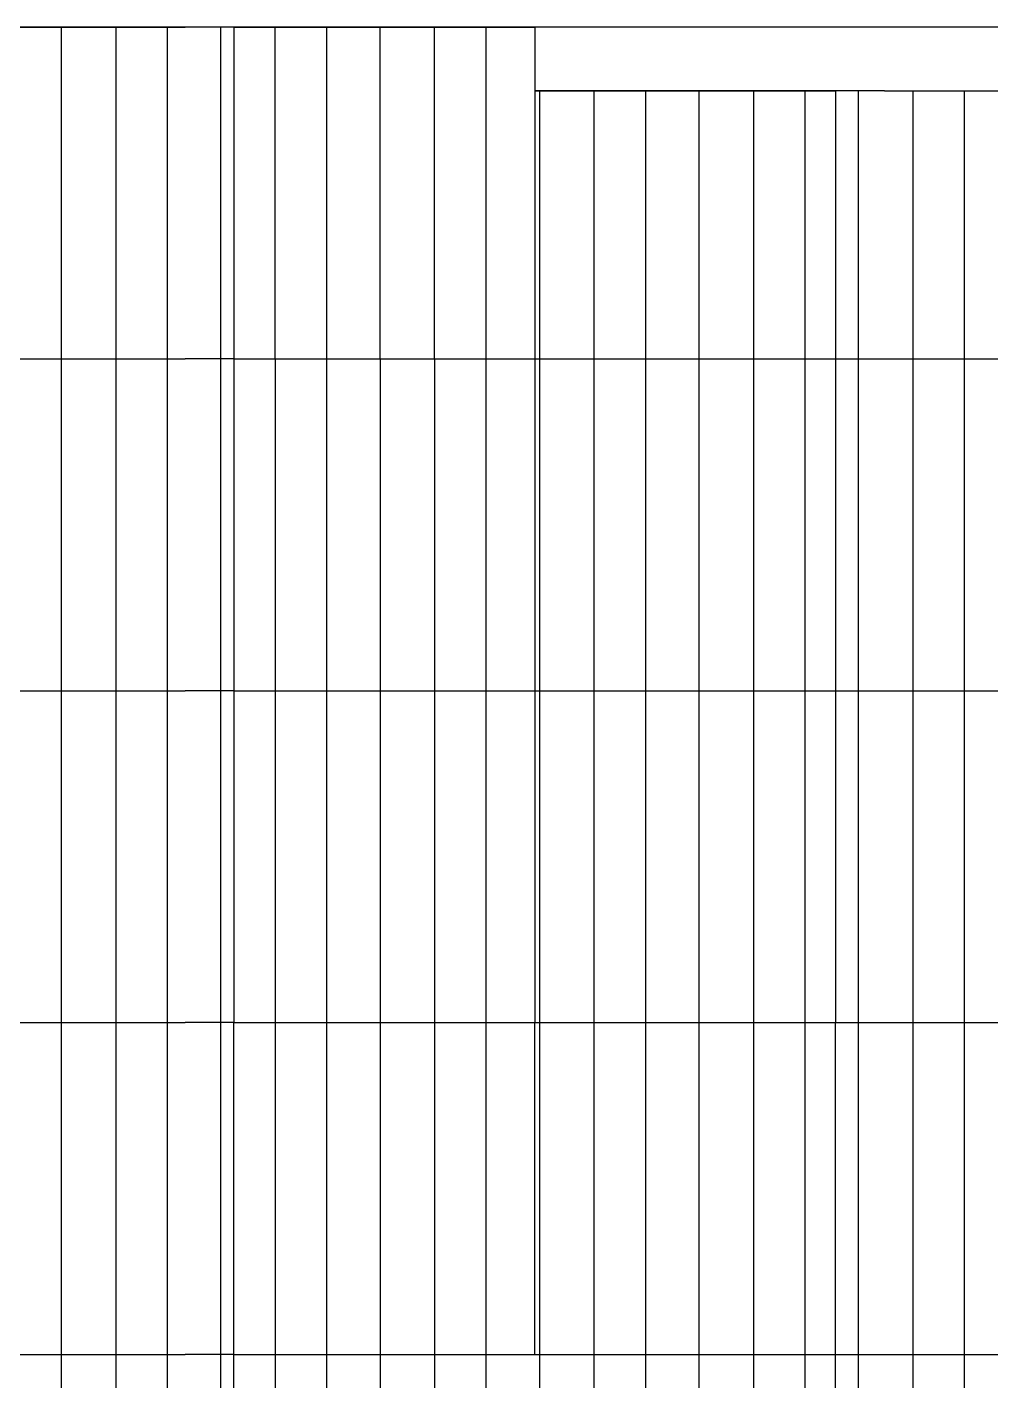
# Model space of a CAD drawing. Extents: x 0 to 304, y 106 to 158.
# Drawn here: x 19.08 to 37.82, y 131.28 to 157.6 of the extents above; entities that cross this region are included whole.
import ezdxf

# ---------------------------------------------------------------- set-up
doc = ezdxf.new("R2010")
doc.units = 0

msp = doc.modelspace()

# ---------------------------------------------------------------- linework, layer by layer
at = {"layer": 'main_merged'}
for p, q in [((18.25, 157.6, 4.8), (22.15, 157.6, 4.8)), ((18.25, 157.6, 9.6), (22.15, 157.6, 9.6)), ((18.25, 157.6, 14.4), (22.15, 157.6, 14.4)), ((35.75, 156.359, 4.8), (39.7, 156.359, 4.8)), ((35.75, 156.359, 9.6), (39.7, 156.359, 9.6)), ((35.75, 156.359, 14.4), (39.7, 156.359, 14.4)), ((18.25, 151.15, 4.8), (22.15, 151.15, 4.8)), ((18.25, 151.15, 9.6), (22.15, 151.15, 9.6)), ((18.25, 151.15, 14.4), (22.15, 151.15, 14.4)), ((29.85, 151.15, 4.8), (33.9, 151.15, 4.8)), ((29.85, 151.15, 9.6), (33.9, 151.15, 9.6)), ((29.85, 151.15, 14.4), (33.9, 151.15, 14.4)), ((18.25, 144.7, 4.8), (22.15, 144.7, 4.8)), ((18.25, 144.7, 9.6), (22.15, 144.7, 9.6)), ((18.25, 144.7, 14.4), (22.15, 144.7, 14.4)), ((29.85, 144.7, 4.8), (33.9, 144.7, 4.8)), ((29.85, 144.7, 9.6), (33.9, 144.7, 9.6)), ((29.85, 144.7, 14.4), (33.9, 144.7, 14.4)), ((18.25, 138.25, 4.8), (22.15, 138.25, 4.8)), ((18.25, 138.25, 9.6), (22.15, 138.25, 9.6)), ((18.25, 138.25, 14.4), (22.15, 138.25, 14.4)), ((29.85, 138.25, 4.8), (33.9, 138.25, 4.8)), ((29.85, 138.25, 9.6), (33.9, 138.25, 9.6)), ((29.85, 138.25, 14.4), (33.9, 138.25, 14.4)), ((18.25, 131.8, 4.8), (22.15, 131.8, 4.8)), ((18.25, 131.8, 9.6), (22.15, 131.8, 9.6)), ((18.25, 131.8, 14.4), (22.15, 131.8, 14.4)), ((29.85, 131.8, 4.8), (33.9, 131.8, 4.8)), ((29.85, 131.8, 9.6), (33.9, 131.8, 9.6)), ((29.85, 131.8, 14.4), (33.9, 131.8, 14.4))]:
    msp.add_line(p, q, dxfattribs=at)
at = {"layer": 'main_splited'}
for p, q in [((23.1, 157.6, 4.8), (22.15, 157.6, 4.8)), ((23.1, 157.6, 9.6), (22.15, 157.6, 9.6)), ((23.1, 157.6, 14.4), (22.15, 157.6, 14.4)), ((23.1, 157.6, 4.8), (28.95, 157.6, 4.8)), ((23.1, 157.6, 9.6), (28.95, 157.6, 9.6)), ((23.1, 157.6, 14.4), (28.95, 157.6, 14.4)), ((28.95, 156.359, 4.8), (34.8, 156.359, 4.8)), ((34.8, 156.359, 9.6), (28.95, 156.359, 9.6)), ((28.95, 156.359, 14.4), (34.8, 156.359, 14.4)), ((35.75, 156.359, 4.8), (34.8, 156.359, 4.8)), ((35.75, 156.359, 9.6), (34.8, 156.359, 9.6)), ((35.75, 156.359, 14.4), (34.8, 156.359, 14.4)), ((23.1, 151.15, 4.8), (22.15, 151.15, 4.8)), ((23.1, 151.15, 9.6), (22.15, 151.15, 9.6)), ((23.1, 151.15, 14.4), (22.15, 151.15, 14.4)), ((23.1, 151.15, 4.8), (28.95, 151.15, 4.8)), ((23.1, 151.15, 9.6), (28.95, 151.15, 9.6)), ((23.1, 151.15, 14.4), (28.95, 151.15, 14.4)), ((28.95, 151.15, 4.8), (29.85, 151.15, 4.8)), ((28.95, 151.15, 9.6), (29.85, 151.15, 9.6)), ((28.95, 151.15, 14.4), (29.85, 151.15, 14.4)), ((33.9, 151.15, 4.8), (34.8, 151.15, 4.8)), ((33.9, 151.15, 9.6), (34.8, 151.15, 9.6)), ((33.9, 151.15, 14.4), (34.8, 151.15, 14.4)), ((34.8, 151.15, 4.8), (40.65, 151.15, 4.8)), ((34.8, 151.15, 9.6), (40.65, 151.15, 9.6)), ((34.8, 151.15, 14.4), (40.65, 151.15, 14.4)), ((23.1, 144.7, 4.8), (22.15, 144.7, 4.8)), ((23.1, 144.7, 9.6), (22.15, 144.7, 9.6)), ((23.1, 144.7, 14.4), (22.15, 144.7, 14.4)), ((23.1, 144.7, 4.8), (28.95, 144.7, 4.8)), ((23.1, 144.7, 9.6), (28.95, 144.7, 9.6)), ((23.1, 144.7, 14.4), (28.95, 144.7, 14.4)), ((28.95, 144.7, 4.8), (29.85, 144.7, 4.8)), ((28.95, 144.7, 9.6), (29.85, 144.7, 9.6)), ((28.95, 144.7, 14.4), (29.85, 144.7, 14.4)), ((33.9, 144.7, 4.8), (34.8, 144.7, 4.8)), ((33.9, 144.7, 9.6), (34.8, 144.7, 9.6)), ((33.9, 144.7, 14.4), (34.8, 144.7, 14.4)), ((34.8, 144.7, 4.8), (40.65, 144.7, 4.8)), ((34.8, 144.7, 9.6), (40.65, 144.7, 9.6)), ((34.8, 144.7, 14.4), (40.65, 144.7, 14.4)), ((23.1, 138.25, 4.8), (22.15, 138.25, 4.8)), ((23.1, 138.25, 9.6), (22.15, 138.25, 9.6)), ((23.1, 138.25, 14.4), (22.15, 138.25, 14.4)), ((23.1, 138.25, 4.8), (28.95, 138.25, 4.8)), ((23.1, 138.25, 9.6), (28.95, 138.25, 9.6)), ((23.1, 138.25, 14.4), (28.95, 138.25, 14.4)), ((28.95, 138.25, 4.8), (29.85, 138.25, 4.8)), ((28.95, 138.25, 9.6), (29.85, 138.25, 9.6)), ((28.95, 138.25, 14.4), (29.85, 138.25, 14.4)), ((33.9, 138.25, 4.8), (34.8, 138.25, 4.8)), ((33.9, 138.25, 9.6), (34.8, 138.25, 9.6)), ((33.9, 138.25, 14.4), (34.8, 138.25, 14.4)), ((34.8, 138.25, 4.8), (40.65, 138.25, 4.8)), ((34.8, 138.25, 9.6), (40.65, 138.25, 9.6)), ((34.8, 138.25, 14.4), (40.65, 138.25, 14.4)), ((23.1, 131.8, 4.8), (22.15, 131.8, 4.8)), ((23.1, 131.8, 9.6), (22.15, 131.8, 9.6)), ((23.1, 131.8, 14.4), (22.15, 131.8, 14.4)), ((23.1, 131.8, 4.8), (28.95, 131.8, 4.8)), ((23.1, 131.8, 9.6), (28.95, 131.8, 9.6)), ((23.1, 131.8, 14.4), (28.95, 131.8, 14.4)), ((28.95, 131.8, 4.8), (29.85, 131.8, 4.8)), ((28.95, 131.8, 9.6), (29.85, 131.8, 9.6)), ((28.95, 131.8, 14.4), (29.85, 131.8, 14.4)), ((33.9, 131.8, 4.8), (34.8, 131.8, 4.8)), ((33.9, 131.8, 9.6), (34.8, 131.8, 9.6)), ((33.9, 131.8, 14.4), (34.8, 131.8, 14.4)), ((34.8, 131.8, 4.8), (40.65, 131.8, 4.8)), ((34.8, 131.8, 9.6), (40.65, 131.8, 9.6)), ((34.8, 131.8, 14.4), (40.65, 131.8, 14.4))]:
    msp.add_line(p, q, dxfattribs=at)
at = {"layer": 'RRO 200x300x6'}
for p, q in [((23.1, 157.6), (23.1, 157.6, 4.8)), ((23.1, 157.6, 4.8), (23.1, 157.6, 9.6)), ((23.1, 157.6, 9.6), (23.1, 157.6, 14.4)), ((28.95, 157.6), (28.95, 157.6, 4.8)), ((28.95, 157.6, 4.8), (28.95, 157.6, 9.6)), ((28.95, 157.6, 9.6), (28.95, 157.6, 14.4)), ((28.95, 156.359), (28.95, 156.359, 4.8)), ((28.95, 156.359, 4.8), (28.95, 156.359, 9.6)), ((28.95, 156.359, 9.6), (28.95, 156.359, 14.4)), ((34.8, 156.359), (34.8, 156.359, 4.8)), ((34.8, 156.359, 4.8), (34.8, 156.359, 9.6)), ((34.8, 156.359, 9.6), (34.8, 156.359, 14.4)), ((23.1, 151.15), (23.1, 151.15, 4.8)), ((23.1, 151.15, 4.8), (23.1, 151.15, 9.6)), ((23.1, 151.15, 9.6), (23.1, 151.15, 14.4)), ((28.95, 151.15), (28.95, 151.15, 4.8)), ((28.95, 151.15, 4.8), (28.95, 151.15, 9.6)), ((28.95, 151.15, 9.6), (28.95, 151.15, 14.4)), ((34.8, 151.15), (34.8, 151.15, 4.8)), ((34.8, 151.15, 4.8), (34.8, 151.15, 9.6)), ((34.8, 151.15, 9.6), (34.8, 151.15, 14.4)), ((23.1, 144.7), (23.1, 144.7, 4.8)), ((23.1, 144.7, 4.8), (23.1, 144.7, 9.6)), ((23.1, 144.7, 9.6), (23.1, 144.7, 14.4)), ((28.95, 144.7), (28.95, 144.7, 4.8)), ((28.95, 144.7, 4.8), (28.95, 144.7, 9.6)), ((28.95, 144.7, 9.6), (28.95, 144.7, 14.4)), ((34.8, 144.7), (34.8, 144.7, 4.8)), ((34.8, 144.7, 4.8), (34.8, 144.7, 9.6)), ((34.8, 144.7, 9.6), (34.8, 144.7, 14.4)), ((23.1, 138.25), (23.1, 138.25, 4.8)), ((23.1, 138.25, 4.8), (23.1, 138.25, 9.6)), ((23.1, 138.25, 9.6), (23.1, 138.25, 14.4)), ((28.95, 138.25), (28.95, 138.25, 4.8)), ((28.95, 138.25, 4.8), (28.95, 138.25, 9.6)), ((28.95, 138.25, 9.6), (28.95, 138.25, 14.4)), ((34.8, 138.25), (34.8, 138.25, 4.8)), ((34.8, 138.25, 4.8), (34.8, 138.25, 9.6)), ((34.8, 138.25, 9.6), (34.8, 138.25, 14.4)), ((23.1, 131.8), (23.1, 131.8, 4.8)), ((23.1, 131.8, 4.8), (23.1, 131.8, 9.6)), ((23.1, 131.8, 9.6), (23.1, 131.8, 14.4)), ((28.95, 131.8), (28.95, 131.8, 4.8)), ((28.95, 131.8, 4.8), (28.95, 131.8, 9.6)), ((28.95, 131.8, 9.6), (28.95, 131.8, 14.4)), ((34.8, 131.8), (34.8, 131.8, 4.8)), ((34.8, 131.8, 4.8), (34.8, 131.8, 9.6)), ((34.8, 131.8, 9.6), (34.8, 131.8, 14.4))]:
    msp.add_line(p, q, dxfattribs=at)
at = {"layer": 'secondary'}
for p, q in [((19.74, 157.6, 4.8), (19.74, 151.15, 4.8)), ((19.74, 157.6, 9.6), (19.74, 151.15, 9.6)), ((19.74, 157.6, 14.4), (19.74, 151.15, 14.4)), ((20.8, 157.6, 4.8), (20.8, 151.15, 4.8)), ((20.8, 157.6, 9.6), (20.8, 151.15, 9.6)), ((20.8, 157.6, 14.4), (20.8, 151.15, 14.4)), ((21.8, 157.6, 4.8), (21.8, 151.15, 4.8)), ((21.8, 157.6, 9.6), (21.8, 151.15, 9.6)), ((21.8, 157.6, 14.4), (21.8, 151.15, 14.4)), ((22.84, 157.6, 4.8), (22.84, 151.15, 4.8)), ((22.84, 157.6, 9.6), (22.84, 151.15, 9.6)), ((22.84, 157.6, 14.4), (22.84, 151.15, 14.4)), ((23.9, 151.15, 4.8), (23.9, 157.601, 4.8)), ((23.9, 151.15, 9.6), (23.9, 157.601, 9.6)), ((23.9, 151.15, 14.4), (23.9, 157.601, 14.4)), ((24.9, 157.601, 4.8), (24.9, 151.15, 4.8)), ((24.9, 157.601, 9.6), (24.9, 151.15, 9.6)), ((24.9, 157.601, 14.4), (24.9, 151.15, 14.4)), ((25.94, 151.15, 4.8), (25.94, 157.601, 4.8)), ((25.94, 151.15, 9.6), (25.94, 157.601, 9.6)), ((25.94, 151.15, 14.4), (25.94, 157.601, 14.4)), ((27, 151.15, 4.8), (27, 157.601, 4.8)), ((27, 151.15, 9.6), (27, 157.601, 9.6)), ((27, 151.15, 14.4), (27, 157.601, 14.4)), ((28, 157.601, 4.8), (28, 151.15, 4.8)), ((28, 157.601, 9.6), (28, 151.15, 9.6)), ((28, 157.601, 14.4), (28, 151.15, 14.4)), ((29.04, 156.36, 4.8), (29.04, 151.15, 4.8)), ((29.04, 156.36, 9.6), (29.04, 151.15, 9.6)), ((29.04, 156.36, 14.4), (29.04, 151.15, 14.4)), ((30.1, 156.36, 4.8), (30.1, 151.15, 4.8)), ((30.1, 156.36, 9.6), (30.1, 151.15, 9.6)), ((30.1, 156.36, 14.4), (30.1, 151.15, 14.4)), ((31.1, 156.36, 4.8), (31.1, 151.15, 4.8)), ((31.1, 156.36, 9.6), (31.1, 151.15, 9.6)), ((31.1, 156.36, 14.4), (31.1, 151.15, 14.4)), ((32.14, 156.36, 4.8), (32.14, 151.15, 4.8)), ((32.14, 156.36, 9.6), (32.14, 151.15, 9.6)), ((32.14, 156.36, 14.4), (32.14, 151.15, 14.4)), ((33.2, 156.36, 4.8), (33.2, 151.15, 4.8)), ((33.2, 156.36, 9.6), (33.2, 151.15, 9.6)), ((33.2, 156.36, 14.4), (33.2, 151.15, 14.4)), ((34.2, 156.36, 4.8), (34.2, 151.15, 4.8)), ((34.2, 156.36, 9.6), (34.2, 151.15, 9.6)), ((34.2, 156.36, 14.4), (34.2, 151.15, 14.4)), ((35.24, 156.36, 4.8), (35.24, 151.15, 4.8)), ((35.24, 156.36, 9.6), (35.24, 151.15, 9.6)), ((35.24, 156.36, 14.4), (35.24, 151.15, 14.4)), ((36.3, 156.36, 4.8), (36.3, 151.15, 4.8)), ((36.3, 156.36, 9.6), (36.3, 151.15, 9.6)), ((36.3, 156.36, 14.4), (36.3, 151.15, 14.4)), ((37.3, 156.36, 4.8), (37.3, 151.15, 4.8)), ((37.3, 156.36, 9.6), (37.3, 151.15, 9.6)), ((37.3, 156.36, 14.4), (37.3, 151.15, 14.4)), ((19.74, 151.15, 4.8), (19.74, 144.7, 4.8)), ((19.74, 151.15, 9.6), (19.74, 144.7, 9.6)), ((19.74, 151.15, 14.4), (19.74, 144.7, 14.4)), ((20.8, 151.15, 4.8), (20.8, 144.7, 4.8)), ((20.8, 151.15, 9.6), (20.8, 144.7, 9.6)), ((20.8, 151.15, 14.4), (20.8, 144.7, 14.4)), ((21.8, 151.15, 4.8), (21.8, 144.7, 4.8)), ((21.8, 151.15, 9.6), (21.8, 144.7, 9.6)), ((21.8, 151.15, 14.4), (21.8, 144.7, 14.4)), ((22.84, 151.15, 4.8), (22.84, 144.7, 4.8)), ((22.84, 151.15, 9.6), (22.84, 144.7, 9.6)), ((22.84, 151.15, 14.4), (22.84, 144.7, 14.4)), ((23.9, 151.15, 4.8), (23.9, 144.7, 4.8)), ((23.9, 151.15, 9.6), (23.9, 144.7, 9.6)), ((23.9, 151.15, 14.4), (23.9, 144.7, 14.4)), ((24.9, 151.15, 4.8), (24.9, 144.7, 4.8)), ((24.9, 151.15, 9.6), (24.9, 144.7, 9.6)), ((24.9, 151.15, 14.4), (24.9, 144.7, 14.4)), ((25.94, 151.15, 4.8), (25.94, 144.7, 4.8)), ((25.94, 151.15, 9.6), (25.94, 144.7, 9.6)), ((25.94, 151.15, 14.4), (25.94, 144.7, 14.4)), ((27, 151.15, 4.8), (27, 144.7, 4.8)), ((27, 151.15, 9.6), (27, 144.7, 9.6)), ((27, 151.15, 14.4), (27, 144.7, 14.4)), ((28, 151.15, 4.8), (28, 144.7, 4.8)), ((28, 151.15, 9.6), (28, 144.7, 9.6)), ((28, 151.15, 14.4), (28, 144.7, 14.4)), ((29.04, 151.15, 4.8), (29.04, 144.7, 4.8)), ((29.04, 151.15, 9.6), (29.04, 144.7, 9.6)), ((29.04, 151.15, 14.4), (29.04, 144.7, 14.4)), ((30.1, 151.15, 4.8), (30.1, 144.7, 4.8)), ((30.1, 151.15, 9.6), (30.1, 144.7, 9.6)), ((30.1, 151.15, 14.4), (30.1, 144.7, 14.4)), ((31.1, 151.15, 4.8), (31.1, 144.7, 4.8)), ((31.1, 151.15, 9.6), (31.1, 144.7, 9.6)), ((31.1, 151.15, 14.4), (31.1, 144.7, 14.4)), ((32.14, 151.15, 4.8), (32.14, 144.7, 4.8)), ((32.14, 151.15, 9.6), (32.14, 144.7, 9.6)), ((32.14, 151.15, 14.4), (32.14, 144.7, 14.4)), ((33.2, 151.15, 4.8), (33.2, 144.7, 4.8)), ((33.2, 151.15, 9.6), (33.2, 144.7, 9.6)), ((33.2, 151.15, 14.4), (33.2, 144.7, 14.4)), ((34.2, 151.15, 4.8), (34.2, 144.7, 4.8)), ((34.2, 151.15, 9.6), (34.2, 144.7, 9.6)), ((34.2, 151.15, 14.4), (34.2, 144.7, 14.4)), ((35.24, 151.15, 4.8), (35.24, 144.7, 4.8)), ((35.24, 151.15, 9.6), (35.24, 144.7, 9.6)), ((35.24, 151.15, 14.4), (35.24, 144.7, 14.4)), ((36.3, 151.15, 4.8), (36.3, 144.7, 4.8)), ((36.3, 151.15, 9.6), (36.3, 144.7, 9.6)), ((36.3, 151.15, 14.4), (36.3, 144.7, 14.4)), ((37.3, 151.15, 4.8), (37.3, 144.7, 4.8)), ((37.3, 151.15, 9.6), (37.3, 144.7, 9.6)), ((37.3, 151.15, 14.4), (37.3, 144.7, 14.4)), ((19.74, 144.7, 4.8), (19.74, 138.25, 4.8)), ((19.74, 144.7, 9.6), (19.74, 138.25, 9.6)), ((19.74, 144.7, 14.4), (19.74, 138.25, 14.4)), ((20.8, 144.7, 4.8), (20.8, 138.25, 4.8)), ((20.8, 144.7, 9.6), (20.8, 138.25, 9.6)), ((20.8, 144.7, 14.4), (20.8, 138.25, 14.4)), ((21.8, 144.7, 4.8), (21.8, 138.25, 4.8)), ((21.8, 144.7, 9.6), (21.8, 138.25, 9.6)), ((21.8, 144.7, 14.4), (21.8, 138.25, 14.4)), ((22.84, 144.7, 4.8), (22.84, 138.25, 4.8)), ((22.84, 144.7, 9.6), (22.84, 138.25, 9.6)), ((22.84, 144.7, 14.4), (22.84, 138.25, 14.4)), ((23.9, 144.7, 4.8), (23.9, 138.25, 4.8)), ((23.9, 144.7, 9.6), (23.9, 138.25, 9.6)), ((23.9, 144.7, 14.4), (23.9, 138.25, 14.4)), ((24.9, 144.7, 4.8), (24.9, 138.25, 4.8)), ((24.9, 144.7, 9.6), (24.9, 138.25, 9.6)), ((24.9, 144.7, 14.4), (24.9, 138.25, 14.4)), ((25.94, 144.7, 4.8), (25.94, 138.25, 4.8)), ((25.94, 144.7, 9.6), (25.94, 138.25, 9.6)), ((25.94, 144.7, 14.4), (25.94, 138.25, 14.4)), ((27, 144.7, 4.8), (27, 138.25, 4.8)), ((27, 144.7, 9.6), (27, 138.25, 9.6)), ((27, 144.7, 14.4), (27, 138.25, 14.4)), ((28, 144.7, 4.8), (28, 138.25, 4.8)), ((28, 144.7, 9.6), (28, 138.25, 9.6)), ((28, 144.7, 14.4), (28, 138.25, 14.4)), ((29.04, 144.7, 4.8), (29.04, 138.25, 4.8)), ((29.04, 144.7, 9.6), (29.04, 138.25, 9.6)), ((29.04, 144.7, 14.4), (29.04, 138.25, 14.4)), ((30.1, 144.7, 4.8), (30.1, 138.25, 4.8)), ((30.1, 144.7, 9.6), (30.1, 138.25, 9.6)), ((30.1, 144.7, 14.4), (30.1, 138.25, 14.4)), ((31.1, 144.7, 4.8), (31.1, 138.25, 4.8)), ((31.1, 144.7, 9.6), (31.1, 138.25, 9.6)), ((31.1, 144.7, 14.4), (31.1, 138.25, 14.4)), ((32.14, 144.7, 4.8), (32.14, 138.25, 4.8)), ((32.14, 144.7, 9.6), (32.14, 138.25, 9.6)), ((32.14, 144.7, 14.4), (32.14, 138.25, 14.4)), ((33.2, 144.7, 4.8), (33.2, 138.25, 4.8)), ((33.2, 144.7, 9.6), (33.2, 138.25, 9.6)), ((33.2, 144.7, 14.4), (33.2, 138.25, 14.4)), ((34.2, 144.7, 4.8), (34.2, 138.25, 4.8)), ((34.2, 144.7, 9.6), (34.2, 138.25, 9.6)), ((34.2, 144.7, 14.4), (34.2, 138.25, 14.4)), ((35.24, 144.7, 4.8), (35.24, 138.25, 4.8)), ((35.24, 144.7, 9.6), (35.24, 138.25, 9.6)), ((35.24, 144.7, 14.4), (35.24, 138.25, 14.4)), ((36.3, 144.7, 4.8), (36.3, 138.25, 4.8)), ((36.3, 144.7, 9.6), (36.3, 138.25, 9.6)), ((36.3, 144.7, 14.4), (36.3, 138.25, 14.4)), ((37.3, 144.7, 4.8), (37.3, 138.25, 4.8)), ((37.3, 144.7, 9.6), (37.3, 138.25, 9.6)), ((37.3, 144.7, 14.4), (37.3, 138.25, 14.4)), ((19.74, 138.25, 4.8), (19.74, 131.8, 4.8)), ((19.74, 138.25, 9.6), (19.74, 131.8, 9.6)), ((19.74, 138.25, 14.4), (19.74, 131.8, 14.4)), ((20.8, 138.25, 4.8), (20.8, 131.8, 4.8)), ((20.8, 138.25, 9.6), (20.8, 131.8, 9.6)), ((20.8, 138.25, 14.4), (20.8, 131.8, 14.4)), ((21.8, 138.25, 4.8), (21.8, 131.8, 4.8)), ((21.8, 138.25, 9.6), (21.8, 131.8, 9.6)), ((21.8, 138.25, 14.4), (21.8, 131.8, 14.4)), ((22.84, 138.25, 4.8), (22.84, 131.8, 4.8)), ((22.84, 138.25, 9.6), (22.84, 131.8, 9.6)), ((22.84, 138.25, 14.4), (22.84, 131.8, 14.4)), ((23.9, 138.25, 4.8), (23.9, 131.8, 4.8)), ((23.9, 138.25, 9.6), (23.9, 131.8, 9.6)), ((23.9, 138.25, 14.4), (23.9, 131.8, 14.4)), ((24.9, 138.25, 4.8), (24.9, 131.8, 4.8)), ((24.9, 138.25, 9.6), (24.9, 131.8, 9.6)), ((24.9, 138.25, 14.4), (24.9, 131.8, 14.4)), ((25.94, 138.25, 4.8), (25.94, 131.8, 4.8)), ((25.94, 138.25, 9.6), (25.94, 131.8, 9.6)), ((25.94, 138.25, 14.4), (25.94, 131.8, 14.4)), ((27, 138.25, 4.8), (27, 131.8, 4.8)), ((27, 138.25, 9.6), (27, 131.8, 9.6)), ((27, 138.25, 14.4), (27, 131.8, 14.4)), ((28, 138.25, 4.8), (28, 131.8, 4.8)), ((28, 138.25, 9.6), (28, 131.8, 9.6)), ((28, 138.25, 14.4), (28, 131.8, 14.4)), ((29.04, 138.25, 4.8), (29.04, 131.8, 4.8)), ((29.04, 138.25, 9.6), (29.04, 131.8, 9.6)), ((29.04, 138.25, 14.4), (29.04, 131.8, 14.4)), ((30.1, 138.25, 4.8), (30.1, 131.8, 4.8)), ((30.1, 138.25, 9.6), (30.1, 131.8, 9.6)), ((30.1, 138.25, 14.4), (30.1, 131.8, 14.4)), ((31.1, 138.25, 4.8), (31.1, 131.8, 4.8)), ((31.1, 138.25, 9.6), (31.1, 131.8, 9.6)), ((31.1, 138.25, 14.4), (31.1, 131.8, 14.4)), ((32.14, 138.25, 4.8), (32.14, 131.8, 4.8)), ((32.14, 138.25, 9.6), (32.14, 131.8, 9.6)), ((32.14, 138.25, 14.4), (32.14, 131.8, 14.4)), ((33.2, 138.25, 4.8), (33.2, 131.8, 4.8)), ((33.2, 138.25, 9.6), (33.2, 131.8, 9.6)), ((33.2, 138.25, 14.4), (33.2, 131.8, 14.4)), ((34.2, 138.25, 4.8), (34.2, 131.8, 4.8)), ((34.2, 138.25, 9.6), (34.2, 131.8, 9.6)), ((34.2, 138.25, 14.4), (34.2, 131.8, 14.4)), ((35.24, 138.25, 4.8), (35.24, 131.8, 4.8)), ((35.24, 138.25, 9.6), (35.24, 131.8, 9.6)), ((35.24, 138.25, 14.4), (35.24, 131.8, 14.4)), ((36.3, 138.25, 4.8), (36.3, 131.8, 4.8)), ((36.3, 138.25, 9.6), (36.3, 131.8, 9.6)), ((36.3, 138.25, 14.4), (36.3, 131.8, 14.4)), ((37.3, 138.25, 4.8), (37.3, 131.8, 4.8)), ((37.3, 138.25, 9.6), (37.3, 131.8, 9.6)), ((37.3, 138.25, 14.4), (37.3, 131.8, 14.4)), ((19.74, 131.8, 4.8), (19.74, 125.35, 4.8)), ((19.74, 131.8, 9.6), (19.74, 125.35, 9.6)), ((19.74, 131.8, 14.4), (19.74, 125.35, 14.4)), ((20.8, 131.8, 4.8), (20.8, 125.35, 4.8)), ((20.8, 131.8, 9.6), (20.8, 125.35, 9.6)), ((20.8, 131.8, 14.4), (20.8, 125.35, 14.4)), ((21.8, 131.8, 4.8), (21.8, 125.35, 4.8)), ((21.8, 131.8, 9.6), (21.8, 125.35, 9.6)), ((21.8, 131.8, 14.4), (21.8, 125.35, 14.4)), ((22.84, 131.8, 4.8), (22.84, 125.35, 4.8)), ((22.84, 131.8, 9.6), (22.84, 125.35, 9.6)), ((22.84, 131.8, 14.4), (22.84, 125.35, 14.4)), ((23.9, 131.8, 4.8), (23.9, 125.35, 4.8)), ((23.9, 131.8, 9.6), (23.9, 125.35, 9.6)), ((23.9, 131.8, 14.4), (23.9, 125.35, 14.4)), ((24.9, 131.8, 4.8), (24.9, 125.35, 4.8)), ((24.9, 131.8, 9.6), (24.9, 125.35, 9.6)), ((24.9, 131.8, 14.4), (24.9, 125.35, 14.4)), ((25.94, 131.8, 4.8), (25.94, 125.35, 4.8)), ((25.94, 131.8, 9.6), (25.94, 125.35, 9.6)), ((25.94, 131.8, 14.4), (25.94, 125.35, 14.4)), ((27, 131.8, 4.8), (27, 125.35, 4.8)), ((27, 131.8, 9.6), (27, 125.35, 9.6)), ((27, 131.8, 14.4), (27, 125.35, 14.4)), ((28, 131.8, 4.8), (28, 125.35, 4.8)), ((28, 131.8, 9.6), (28, 125.35, 9.6)), ((28, 131.8, 14.4), (28, 125.35, 14.4)), ((29.04, 131.8, 4.8), (29.04, 125.35, 4.8)), ((29.04, 131.8, 9.6), (29.04, 125.35, 9.6)), ((29.04, 131.8, 14.4), (29.04, 125.35, 14.4)), ((30.1, 131.8, 4.8), (30.1, 125.35, 4.8)), ((30.1, 131.8, 9.6), (30.1, 125.35, 9.6)), ((30.1, 131.8, 14.4), (30.1, 125.35, 14.4)), ((31.1, 131.8, 4.8), (31.1, 125.35, 4.8)), ((31.1, 131.8, 9.6), (31.1, 125.35, 9.6)), ((31.1, 131.8, 14.4), (31.1, 125.35, 14.4)), ((32.14, 131.8, 4.8), (32.14, 125.35, 4.8)), ((32.14, 131.8, 9.6), (32.14, 125.35, 9.6)), ((32.14, 131.8, 14.4), (32.14, 125.35, 14.4)), ((33.2, 131.8, 4.8), (33.2, 125.35, 4.8)), ((33.2, 131.8, 9.6), (33.2, 125.35, 9.6)), ((33.2, 131.8, 14.4), (33.2, 125.35, 14.4)), ((34.2, 131.8, 4.8), (34.2, 125.35, 4.8)), ((34.2, 131.8, 9.6), (34.2, 125.35, 9.6)), ((34.2, 131.8, 14.4), (34.2, 125.35, 14.4)), ((35.24, 131.8, 4.8), (35.24, 125.35, 4.8)), ((35.24, 131.8, 9.6), (35.24, 125.35, 9.6)), ((35.24, 131.8, 14.4), (35.24, 125.35, 14.4)), ((36.3, 131.8, 4.8), (36.3, 125.35, 4.8)), ((36.3, 131.8, 9.6), (36.3, 125.35, 9.6)), ((36.3, 131.8, 14.4), (36.3, 125.35, 14.4)), ((37.3, 131.8, 4.8), (37.3, 125.35, 4.8)), ((37.3, 131.8, 9.6), (37.3, 125.35, 9.6)), ((37.3, 131.8, 14.4), (37.3, 125.35, 14.4))]:
    msp.add_line(p, q, dxfattribs=at)
at = {"layer": 'shell'}
for points in [[(0.15, 106, 4.8), (303.525, 106, 4.8), (303.525, 157.6, 4.8), (0.15, 157.6, 4.8)], [(0.15, 106, 9.6), (303.525, 106, 9.6), (303.525, 157.6, 9.6), (0.15, 157.6, 9.6)], [(0.15, 106, 14.4), (303.525, 106, 14.4), (303.525, 157.6, 14.4), (0.15, 157.6, 14.4)]]:
    msp.add_3dface(points, dxfattribs=at)
at = {"layer": 'stabilization'}
for p, q in [((23.1, 157.6, 4.8), (23.1, 151.15, 4.8)), ((23.1, 157.6, 9.6), (23.1, 151.15, 9.6)), ((23.1, 157.6, 14.4), (23.1, 151.15, 14.4)), ((28.95, 157.6, 4.8), (28.95, 156.359, 4.8)), ((28.95, 157.6, 9.6), (28.95, 156.359, 9.6)), ((28.95, 157.6, 14.4), (28.95, 156.359, 14.4)), ((28.95, 156.359, 4.8), (28.95, 151.15, 4.8)), ((28.95, 156.359, 9.6), (28.95, 151.15, 9.6)), ((28.95, 156.359, 14.4), (28.95, 151.15, 14.4)), ((34.8, 156.359, 4.8), (34.8, 151.15, 4.8)), ((34.8, 156.359, 9.6), (34.8, 151.15, 9.6)), ((34.8, 156.359, 14.4), (34.8, 151.15, 14.4)), ((23.1, 151.15, 4.8), (23.1, 144.7, 4.8)), ((23.1, 151.15, 9.6), (23.1, 144.7, 9.6)), ((23.1, 151.15, 14.4), (23.1, 144.7, 14.4)), ((28.95, 151.15, 4.8), (28.95, 144.7, 4.8)), ((28.95, 151.15, 9.6), (28.95, 144.7, 9.6)), ((28.95, 151.15, 14.4), (28.95, 144.7, 14.4)), ((34.8, 151.15, 4.8), (34.8, 144.7, 4.8)), ((34.8, 151.15, 9.6), (34.8, 144.7, 9.6)), ((34.8, 151.15, 14.4), (34.8, 144.7, 14.4)), ((23.1, 144.7, 4.8), (23.1, 138.25, 4.8)), ((23.1, 144.7, 9.6), (23.1, 138.25, 9.6)), ((23.1, 144.7, 14.4), (23.1, 138.25, 14.4)), ((28.95, 144.7, 4.8), (28.95, 138.25, 4.8)), ((28.95, 144.7, 9.6), (28.95, 138.25, 9.6)), ((28.95, 144.7, 14.4), (28.95, 138.25, 14.4)), ((34.8, 144.7, 4.8), (34.8, 138.25, 4.8)), ((34.8, 144.7, 9.6), (34.8, 138.25, 9.6)), ((34.8, 144.7, 14.4), (34.8, 138.25, 14.4)), ((28.95, 131.8, 4.8), (28.95, 138.25, 4.8)), ((28.95, 131.8, 9.6), (28.95, 138.25, 9.6)), ((28.95, 131.8, 14.4), (28.95, 138.25, 14.4)), ((23.1, 125.35, 4.8), (23.1, 131.8, 4.8)), ((23.1, 125.35, 9.6), (23.1, 131.8, 9.6)), ((23.1, 125.35, 14.4), (23.1, 131.8, 14.4)), ((34.8, 125.35, 4.8), (34.8, 131.8, 4.8)), ((34.8, 125.35, 9.6), (34.8, 131.8, 9.6)), ((34.8, 125.35, 14.4), (34.8, 131.8, 14.4))]:
    msp.add_line(p, q, dxfattribs=at)
at = {"layer": 'stabilization_double'}
for p, q in [((23.1, 131.8, 4.8), (23.1, 138.25, 4.8)), ((23.1, 131.8, 9.6), (23.1, 138.25, 9.6)), ((23.1, 131.8, 14.4), (23.1, 138.25, 14.4)), ((34.8, 131.8, 4.8), (34.8, 138.25, 4.8)), ((34.8, 131.8, 9.6), (34.8, 138.25, 9.6)), ((34.8, 131.8, 14.4), (34.8, 138.25, 14.4))]:
    msp.add_line(p, q, dxfattribs=at)

doc.saveas('drawing.dxf')
